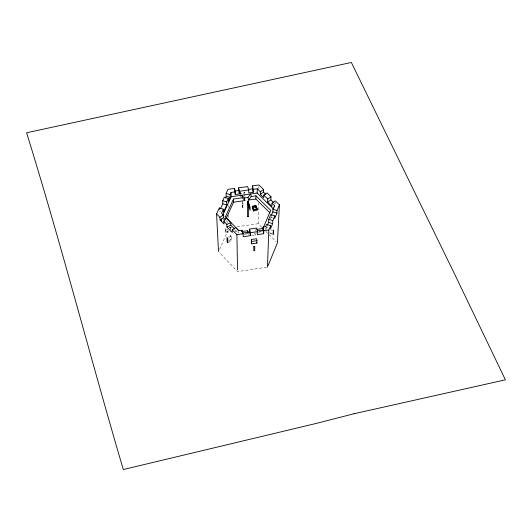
<?xml version="1.0" encoding="UTF-8"?>
<svg xmlns="http://www.w3.org/2000/svg" width="532" height="532" viewBox="0 0 532 532"><rect width="100%" height="100%" fill="white"/><g stroke="black" fill="none" stroke-linecap="round" stroke-linejoin="round"><path stroke-width="0.4" stroke-dasharray="2.66 2" d="M261.678 227.224L258.18 223.733L258.559 203.118M258.818 189.099L258.865 186.626M265.455 229.525L265.501 228.142M275.19 202.439L275.117 204.022L274.053 202.991M255.466 230.795L256.012 229.498M251.523 235.882L255.194 235.344L256.284 232.75M267.051 226L266.432 227.457L268.48 228.088M266.053 229.405L267.323 226.393M270.515 218.865L271.792 215.852M219.503 249.395L228.162 230.163M223.287 219.137L222.975 219.816L225.315 220.541M228.906 240.644L230.702 239.387L230.575 235.004L228.168 236.687M228.487 242.279L231.473 240.185L231.353 235.809L230.575 235.004M228.946 237.498L231.353 235.809M266.645 267.257L237.558 271.606L219.064 252.208M225.867 232.404L225.415 228.055L225.867 232.404L230.988 231.659M245.205 233.854L248.437 233.382M258.944 231.852L262.183 231.38M244.022 234.299L248.737 233.608M258.399 232.198L262.15 231.653M229.079 227.523L230.549 227.31L230.921 229.232M229.159 227.942L231.58 227.59M237.219 226.772L258.18 223.733M225.781 229.977L227.982 229.658M225.561 231.932L230.662 231.194M242.532 203.157L242.951 203.098L242.978 207.387L242.565 207.447L242.1 202.413M242.12 205.279L242.532 205.219L242.978 207.387M240.624 195.683L240.604 193.582L244.939 192.97L244.547 191.061M270.562 217.242L272.603 217.867M219.47 210.978L220.807 211.39M270.289 229.658L272.57 230.363M224.378 216.098L226.738 216.823M269.624 232.763L271.892 233.462M270.136 233.581L271.646 234.047M265.754 231.3L276.241 241.781M226.047 220.541L228.295 222.835M235.596 230.29L238.409 233.156M234.765 230.742L235.902 231.899M230.702 239.387L231.473 240.185M247.846 233.368L248.73 234.459M254.655 232.75L255.194 235.344M240.211 191.68L240.604 193.582M240.398 194.892L240.644 197.079M244.713 194.28L244.953 196.468L244.946 194.366M228.474 205.764L228.527 207.407M228.753 214.802L228.88 218.911M230.549 227.31L230.635 230.416M238.688 231.487L238.715 233.142M240.218 192.265L240.231 193.435L244.554 192.823L244.547 191.646M242.499 200.923L242.565 207.447"/><path stroke-width="0.8" d="M247.706 216.464L248.005 201.023L248.278 216.458L247.706 216.464L248.278 216.458M234.911 192.458L235.324 194.519L239.307 193.954L238.569 187.843L247.593 186.572L248.737 189.937L248.73 192.923L253.212 192.285L253.239 189.299L252.501 185.874L258.898 184.976L263.619 189.558L263.553 192.145L265.827 194.353M234.599 229.039L230.848 225.209L230.775 222.615L226.12 217.874L223.866 221.352L226.832 224.384L226.925 226.978L232.298 232.484L232.231 229.904L235.623 227.55L238.675 230.662L241.987 230.183L243.157 233.767L243.177 236.72L250.466 235.656L249.588 232.038L249.594 229.073L256.697 228.042L257.468 231.679L257.422 234.632L263.712 233.714L263.799 230.755L263.014 227.124L265.541 226.752L266.532 224.424L270.648 225.694L270.529 228.72L272.67 223.62L272.803 220.581L274.758 215.945L270.662 214.695L268.7 219.324L268.587 222.369L267.357 225.275M250.466 235.656L250.479 232.697L249.594 229.073M251.35 239.48L251.323 243.33L251.736 243.856L256.909 243.091L256.956 240.677L256.544 238.715L251.35 239.48L251.736 243.856M252.241 206.29L253.498 211.018L257.288 210.14L257.302 209.149L256.025 205.412L252.241 206.29L253.498 211.018M253.212 192.285L252.481 188.873L252.501 185.874M256.431 209.162L255.686 205.911L252.84 206.569L253.85 209.528L256.697 208.87L255.686 205.911M269.997 212.886L255.879 199.015L255.919 195.856L251.224 196.521L248.517 200.065L247.978 197.505L250.678 193.954L251.224 196.521M273.155 208.67L257.162 193.036L257.235 188.734L253.239 189.299M273.528 202.479L270.874 199.899L271.001 196.72L267.044 192.883L263.792 195.124L263.726 197.698L260.321 194.373L260.374 191.793L257.235 188.734M263.712 233.714L262.934 230.09L263.014 227.124M268.081 265.621L277.405 242.944L279.413 204.887L275.257 200.857L272.005 203.124L271.872 206.29L267.636 202.153L267.742 198.975L263.792 195.124M267.456 267.137L268.826 230.023L270.648 225.694M271.42 215.221L272.85 211.842L272.963 209.282L274.532 205.585L272.005 203.124M274.465 207.001L274.532 205.585M274.758 215.945L274.638 218.492L276.913 213.079L277.039 210.526L279.413 204.887M248.304 201.269L247.713 201.276M263.307 227.723L270.702 210.353L255.919 195.856M226.16 218.486L233.581 202.193L233.515 199.041L242.379 197.784L244.886 200.577L233.581 202.193M233.515 199.041L225.375 216.87L238.928 230.669M225.322 198.17L226.2 196.275L226.1 193.369L227.969 189.339L234.579 188.408L235.27 191.839L231.081 192.431L230.09 194.579L230.17 197.478L228.401 201.335L228.314 198.443L224.338 197.179L222.675 200.75L222.802 203.789L220.467 208.823M228.314 198.443L226.685 201.974L226.785 205.006L223.48 212.215L223.36 209.202L219.33 207.965L216.577 213.904L218.499 251.616M222.715 215.187L231.194 196.72L231.081 192.431M223.36 209.202L221.525 213.192L223.334 215.034L223.433 217.694L225.103 219.39M267.742 198.975L271.001 196.72M267.636 202.153L270.874 199.899M260.321 194.373L263.553 192.145M223.866 221.352L223.972 223.992L220.075 220.009L219.955 217.349L223.334 215.034M260.374 191.793L263.619 189.558M220.075 220.009L223.433 217.694M226.832 224.384L230.775 222.615M226.925 226.978L230.848 225.209M255.673 206.948L252.833 207.606L253.584 209.827M253.511 210.034L257.302 209.149M241.668 231.586L247.307 230.762L248.637 232.404M256.783 229.385L262.981 228.481M242.013 233.142L249.588 232.038M257.435 230.888L262.934 230.09M232.231 229.904L236.9 234.678L243.157 233.767M250.479 232.697L257.468 231.679M263.799 230.755L268.826 230.023M251.756 241.442L256.956 240.677M242.379 197.784L241.847 195.211L244.354 198.017L247.978 197.505M248.517 200.065L255.879 199.015M234.632 191.088L238.602 190.529M248.404 189.452L252.481 188.873M239.307 193.954L239.274 191.274L248.737 189.937M231.194 196.72L257.162 193.036M226.1 193.369L230.09 194.579M272.963 209.282L277.039 210.526M226.2 196.275L230.17 197.478M272.85 211.842L276.913 213.079M222.675 200.75L226.685 201.974M222.802 203.789L226.785 205.006M268.7 219.324L272.803 220.581M268.587 222.369L272.67 223.62M216.577 213.904L219.955 217.349M256.477 242.572L256.909 243.091M256.012 206.403L257.029 209.395M244.354 198.017L244.886 200.577M238.569 187.843L239.274 191.274M247.307 230.762L247.706 232.717M219.33 207.965L219.403 209.475M221.512 218.938L221.625 221.591M235.27 191.839L235.324 194.519M234.579 188.408L234.619 190.416M236.9 234.678L237.531 269.963M241.987 230.183L242 231.666M248.012 201.269L248.005 204.142L250.093 210.326L250.107 207.473L248.012 201.269M253.811 246.595L253.764 250.791L254.742 250.645L254.795 246.449L253.811 246.595M273.335 230.595L273.155 234.519L273.581 230.01L273.335 230.595M248.63 204.341C249.348 208.478 247.932 201.635 248.989 205.159L248.63 204.341M354.046 413.736L316.161 423.445L123.291 469.537C90.314 357.497 61.213 244.328 26.6 132.767L351.359 62.463L455.698 276.327L505.4 379.828L354.046 413.736M249.189 206.157L249.335 206.742L249.249 206.143M227.743 238.336L226.965 237.531L227.117 241.9L227.889 242.698L227.743 238.336"/></g></svg>
